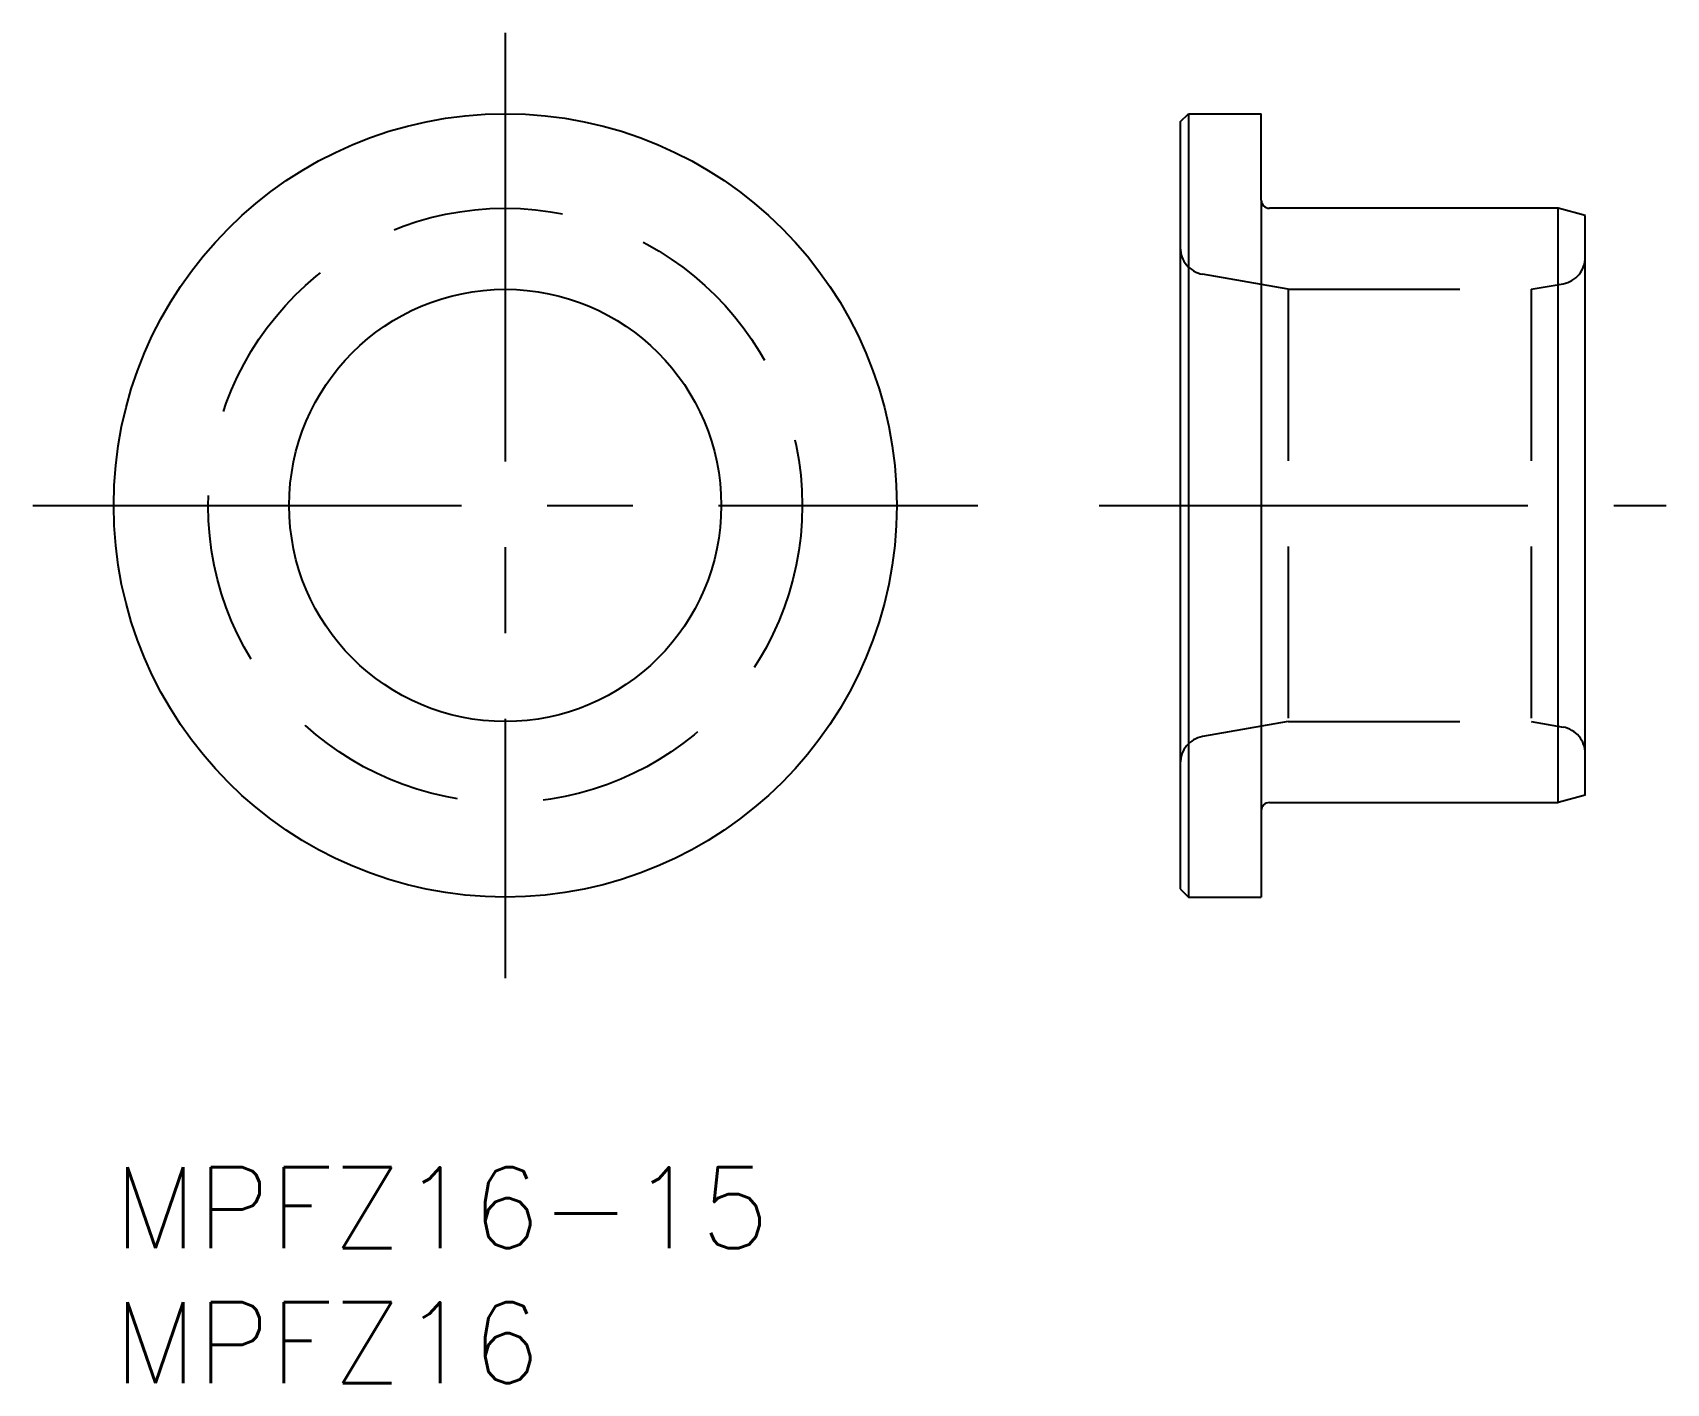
# Model space of a CAD drawing. Extents: x -3 to 57.5, y -8 to 42.
import ezdxf

# ---------------------------------------------------------------- set-up
doc = ezdxf.new("R2010")
doc.units = 0
doc.header["$LTSCALE"] = 0.5
doc.linetypes.add('CENTER', pattern=[50.8, 31.75, -6.35, 6.35, -6.35])
doc.linetypes.add('DASHED', pattern=[19.05, 12.7, -6.35])
doc.layers.get('0').update_dxf_attribs({"linetype": 'CONTINUOUS'})
for name, color, linetype in [('MSM_CENTER', 1, 'CENTER'), ('MSM_CONTINUOUS', 7, 'CONTINUOUS'), ('MSM_DASHED', 4, 'DASHED'), ('MSM_PART_NUMBER', 7, 'CONTINUOUS')]:
    doc.layers.add(name, color=color, linetype=linetype)
doc.styles.get("Standard").update_dxf_attribs({"font": 'txt.shx', "height": 3, "bigfont": 'bigfont.shx'})

# ---------------------------------------------------------------- blocks, each defined once
blk = doc.blocks.new('*U23')
at = {"layer": 'MSM_PART_NUMBER'}
blk.add_text('MPFZ16-15', height=3, dxfattribs=at).set_placement((0, -3))
blk = doc.blocks.new('*U24')
at = {"layer": 'MSM_PART_NUMBER'}
blk.add_text('MPFZ16', height=3, dxfattribs=at).set_placement((0, -8))

msp = doc.modelspace()

# ---------------------------------------------------------------- linework, layer by layer
at = {"layer": 'MSM_CENTER'}
for p, q in [((14.5, 42), (14.5, 7)), ((-3, 24.5), (32, 24.5)), ((36.5, 24.5), (57.5, 24.5))]:
    msp.add_line(p, q, dxfattribs=at)
at = {"layer": 'MSM_CONTINUOUS'}
for p, q in [((39.5, 38.7), (39.8, 39)), ((39.8, 39), (39.8, 10)), ((39.8, 39), (42.5, 39)), ((42.5, 35.8), (42.5, 39)), ((39.5, 38.7), (39.5, 10.3)), ((42.5, 35.8), (42.5, 13.2)), ((53.5, 35.5), (42.8, 35.5)), ((54.5, 35.232), (53.5, 35.5)), ((53.5, 13.5), (53.5, 35.5)), ((54.5, 13.768), (54.5, 35.232)), ((42.8, 13.5), (53.5, 13.5)), ((54.5, 13.768), (53.5, 13.5)), ((42.5, 13.2), (42.5, 10)), ((39.5, 10.3), (39.8, 10)), ((39.8, 10), (42.5, 10))]:
    msp.add_line(p, q, dxfattribs=at)
for radius in [14.5, 8]:
    msp.add_circle((14.5, 24.5), radius, dxfattribs=at)
for centre, start, end in [((42.8, 35.8), 180, 270), ((42.8, 13.2), 90, 180)]:
    msp.add_arc(centre, 0.3, start, end, dxfattribs=at)
at = {"layer": 'MSM_DASHED'}
for p, q in [((43.5, 32.5), (40.326, 33.06)), ((52.5, 32.5), (53.674, 32.707)), ((43.5, 32.5), (52.5, 32.5)), ((43.5, 32.5), (43.5, 16.5)), ((52.5, 32.5), (52.5, 16.5)), ((43.5, 16.5), (40.326, 15.94)), ((43.5, 16.5), (52.5, 16.5)), ((52.5, 16.5), (53.674, 16.293))]:
    msp.add_line(p, q, dxfattribs=at)
msp.add_circle((14.5, 24.5), 11, dxfattribs=at)
for centre, start, end in [((40.5, 34.044), 180, 260), ((53.5, 33.692), 280, 0), ((40.5, 14.956), 100, 180), ((53.5, 15.308), 0, 80)]:
    msp.add_arc(centre, 1, start, end, dxfattribs=at)

# ---------------------------------------------------------------- block references
for name in ['*U23', '*U24']:
    msp.add_blockref(name, (0, 0))

doc.saveas('drawing.dxf')
